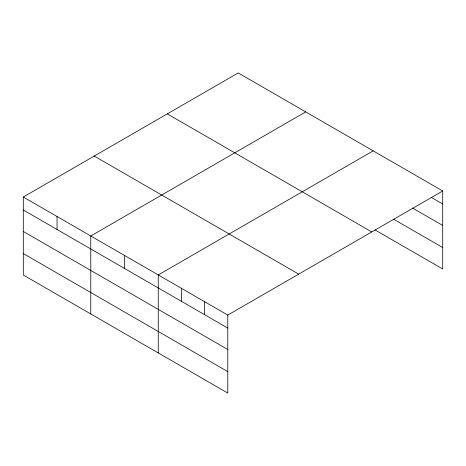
<?xml version="1.0" encoding="UTF-8"?>
<svg xmlns="http://www.w3.org/2000/svg" width="466" height="466" viewBox="0 0 466 466"><rect width="100%" height="100%" fill="white"/><g stroke="black" fill="none" stroke-linecap="round" stroke-linejoin="round"><path stroke-width="0.7" d="M442.7 190.99L238.219 72.935L23.3 197.019L23.3 275.01L227.781 393.065L227.781 315.074L442.7 190.99L442.7 268.981L375.054 229.93M305.702 111.892L90.777 235.977L90.777 313.968M373.179 150.85L158.254 274.934L158.254 352.925M431.429 197.479L442.7 203.992M412.637 208.081L442.7 225.439M393.846 219.329L442.7 247.533M167.3 113.879L371.775 231.934M94.225 156.069L298.7 274.125M23.3 197.019L227.781 315.074M23.3 210.02L227.781 328.076M23.3 231.468L227.781 349.523M23.3 253.562L227.781 371.618M204.603 301.694L204.603 314.696M181.431 288.314L181.431 301.316M124.515 255.455L124.515 268.457M57.038 216.498L57.038 229.499"/></g></svg>
